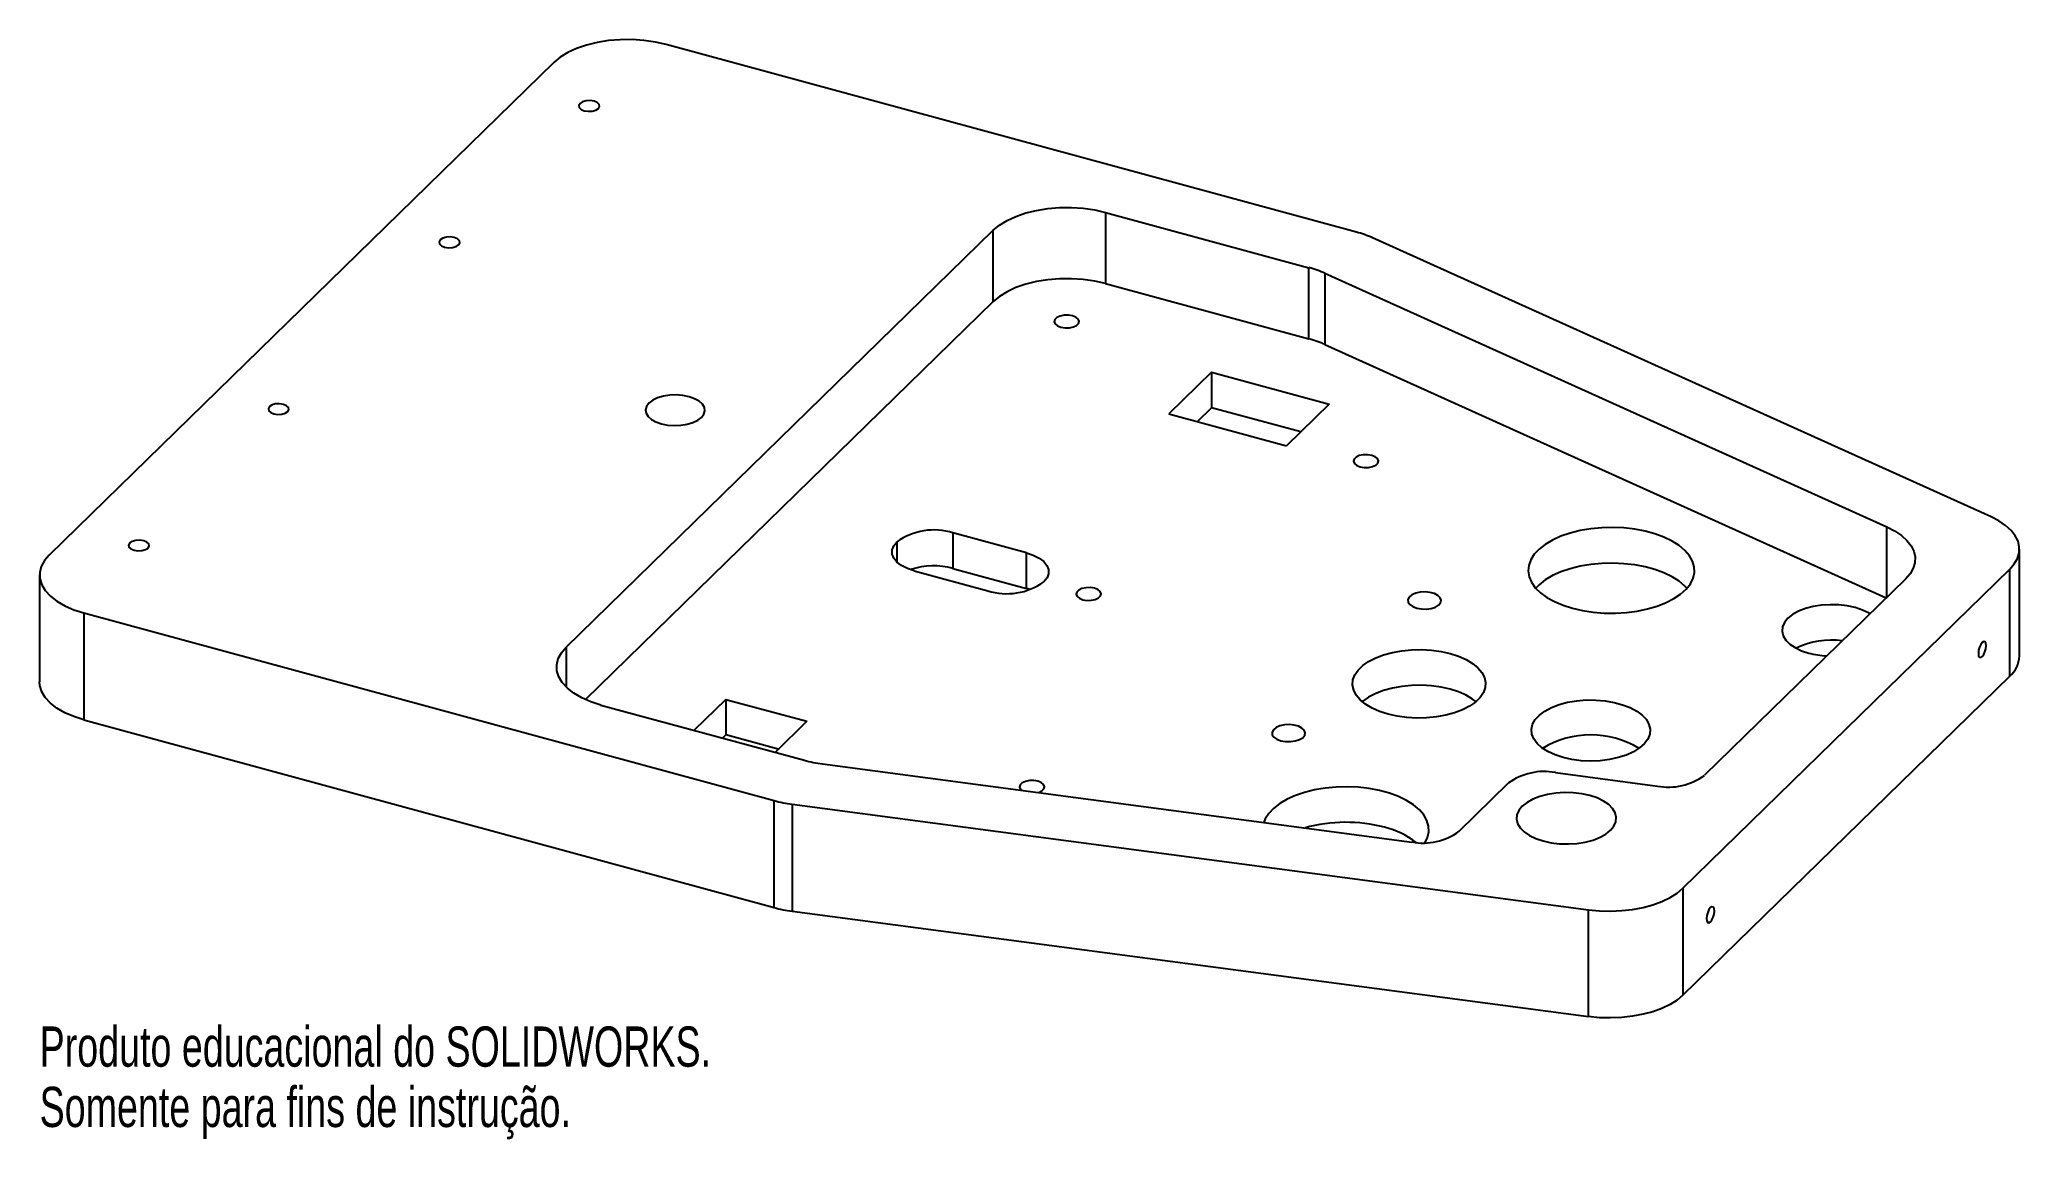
# Paper-space layout '_Trimétrica' of a CAD drawing. Header units: millimetres. Extents: x -31 to 207, y -87 to 45.
import ezdxf

# ---------------------------------------------------------------- set-up
doc = ezdxf.new("R2010")
doc.units = ezdxf.units.MM
doc.styles.add('SLDTEXTSTYLE0', font='TXT', dxfattribs={"width": 0.7})

psp = doc.layouts.new('_Trimétrica')

# ---------------------------------------------------------------- linework, layer by layer
at = {"color": 7, "linetype": 'Continuous', "lineweight": 25}
for p, q in [((126.83, 22.06), (43.85, 44.62)), ((30.34, 42.47), (-30.34, -16.75)), ((96.67, 24.44), (121.12, 17.79)), ((96.67, 24.44), (96.67, 15.87)), ((31.82, -27.82), (83.16, 22.29)), ((83.16, 13.72), (83.16, 22.29)), ((203.12, -12.16), (128.75, 21.38)), ((121.12, 9.22), (121.12, 17.79)), ((123.04, 17.11), (190.59, -13.36)), ((123.04, 17.11), (123.04, 8.54)), ((96.67, 15.87), (121.12, 9.22)), ((34.14, -34.13), (83.16, 13.72)), ((123.04, 8.54), (190.53, -21.9)), ((109.41, 5.24), (104.28, 0.23)), ((109.41, 5.24), (123.56, 1.39)), ((109.41, 5.24), (109.41, 0.95)), ((104.28, 0.23), (118.43, -3.62)), ((107.71, -0.7), (109.41, 0.95)), ((120.13, -1.96), (109.41, 0.95)), ((123.56, 1.39), (118.43, -3.62)), ((87.17, -16.49), (78.32, -14.09)), ((78.32, -14.09), (78.32, -18.37)), ((87.17, -20.78), (87.17, -16.49)), ((206.53, -28.9), (206.53, -16.04)), ((73.66, -18.64), (82.5, -21.05)), ((78.32, -18.37), (87.17, -20.78)), ((166.08, -56.8), (205.38, -18.44)), ((205.38, -31.3), (205.38, -18.44)), ((-31.49, -19.15), (-31.49, -32.01)), ((87.61, -20.91), (87.17, -20.78)), ((192.85, -19.64), (168.67, -43.23)), ((-26.16, -23.71), (56.82, -46.26)), ((-26.16, -23.71), (-26.16, -36.57)), ((166.08, -69.65), (205.38, -31.3)), ((36, -34.78), (60.45, -41.42)), ((51.02, -34.1), (47.2, -37.82)), ((51.02, -34.1), (60.75, -36.74)), ((51.02, -34.1), (51.02, -38.38)), ((-26.16, -36.57), (56.82, -59.12)), ((60.75, -36.74), (56.93, -40.47)), ((50.63, -38.76), (51.02, -38.38)), ((57.31, -40.09), (51.02, -38.38)), ((62.63, -41.86), (133.5, -51.25)), ((139.17, -49.96), (145.08, -44.19)), ((150.74, -42.9), (163.01, -44.52)), ((56.82, -59.12), (56.82, -46.26)), ((59, -46.69), (154.74, -59.38)), ((59, -46.69), (59, -59.55)), ((166.08, -56.8), (166.08, -69.65)), ((154.74, -72.24), (154.74, -59.38)), ((59, -59.55), (154.74, -72.24))]:
    psp.add_line(p, q, dxfattribs=at)
at = {"color": 8, "linetype": 'Continuous', "lineweight": 25}
for p, q in [((190.59, -21.84), (190.59, -13.36)), ((71.57, -15.16), (71.57, -17.57)), ((31.82, -27.82), (31.82, -32.63))]:
    psp.add_line(p, q, dxfattribs=at)
at = {"color": 7, "linetype": 'Continuous', "lineweight": 25, "flags": 128}
for points in [[(43.85, 44.62), (42.54, 44.91), (41.17, 45.11), (39.75, 45.2), (38.32, 45.19), (36.91, 45.08), (35.55, 44.86), (34.26, 44.55), (33.07, 44.14), (32.01, 43.65), (31.09, 43.09), (30.34, 42.47)], [(35.17, 37.8), (34.7, 37.87), (34.22, 37.85), (33.79, 37.73), (33.48, 37.53), (33.34, 37.29), (33.39, 37.04), (33.62, 36.82), (34, 36.66), (34.47, 36.59), (34.96, 36.62), (35.38, 36.74), (35.69, 36.93), (35.83, 37.17), (35.78, 37.42), (35.55, 37.64), (35.17, 37.8)], [(83.16, 22.29), (83.91, 22.91), (84.83, 23.47), (85.89, 23.96), (87.08, 24.37), (88.37, 24.68), (89.73, 24.9), (91.14, 25.01), (92.57, 25.03), (93.99, 24.93), (95.36, 24.73), (96.67, 24.44)], [(18.37, 21.4), (17.9, 21.48), (17.42, 21.45), (16.99, 21.33), (16.68, 21.14), (16.54, 20.9), (16.59, 20.65), (16.82, 20.42), (17.2, 20.27), (17.67, 20.19), (18.15, 20.22), (18.58, 20.34), (18.89, 20.54), (19.03, 20.78), (18.98, 21.03), (18.75, 21.25), (18.37, 21.4)], [(96.67, 15.87), (95.36, 16.16), (93.99, 16.36), (92.57, 16.45), (91.14, 16.44), (89.73, 16.33), (88.37, 16.11), (87.08, 15.8), (85.89, 15.39), (84.83, 14.9), (83.91, 14.34), (83.16, 13.72)], [(91.3, 10.63), (91.8, 10.55), (92.32, 10.56), (92.8, 10.66), (93.18, 10.84), (93.43, 11.07), (93.5, 11.34), (93.39, 11.6), (93.11, 11.83), (92.7, 11.99), (92.2, 12.08), (91.68, 12.07), (91.2, 11.97), (90.81, 11.79), (90.57, 11.55), (90.5, 11.28), (90.61, 11.02), (90.89, 10.79), (91.3, 10.63)], [(43.26, -0.98), (44.01, -1.13), (44.8, -1.19), (45.59, -1.16), (46.36, -1.04), (47.05, -0.83), (47.64, -0.55), (48.09, -0.21), (48.38, 0.17), (48.5, 0.58), (48.44, 0.99), (48.2, 1.38), (47.8, 1.74), (47.26, 2.04), (46.6, 2.27), (45.85, 2.42), (45.06, 2.49), (44.26, 2.45), (43.5, 2.33), (42.81, 2.13), (42.22, 1.85), (41.77, 1.51), (41.48, 1.12), (41.36, 0.71), (41.42, 0.3), (41.66, -0.09), (42.06, -0.45), (42.6, -0.75), (43.26, -0.98)], [(-3.33, 0.22), (-2.87, 0.15), (-2.38, 0.18), (-1.95, 0.3), (-1.64, 0.49), (-1.51, 0.73), (-1.56, 0.98), (-1.79, 1.2), (-2.17, 1.36), (-2.63, 1.43), (-3.12, 1.41), (-3.55, 1.29), (-3.86, 1.09), (-3.99, 0.85), (-3.94, 0.6), (-3.71, 0.38), (-3.33, 0.22)], [(127.27, -6.14), (127.76, -6.22), (128.28, -6.21), (128.77, -6.11), (129.15, -5.93), (129.39, -5.69), (129.47, -5.42), (129.36, -5.16), (129.08, -4.93), (128.67, -4.77), (128.17, -4.69), (127.65, -4.7), (127.17, -4.8), (126.78, -4.98), (126.54, -5.22), (126.47, -5.48), (126.58, -5.74), (126.86, -5.97), (127.27, -6.14)], [(152.8, -23.15), (154.02, -23.43), (155.3, -23.62), (156.63, -23.73), (157.96, -23.74), (159.29, -23.66), (160.58, -23.49), (161.82, -23.23), (162.98, -22.89), (164.05, -22.47), (164.99, -21.99), (165.8, -21.44), (166.46, -20.84), (166.97, -20.21), (167.3, -19.54), (167.46, -18.86), (167.44, -18.17), (167.24, -17.49), (166.86, -16.83), (166.32, -16.2), (165.62, -15.61), (164.78, -15.08), (163.8, -14.61), (162.72, -14.21), (161.54, -13.89), (160.28, -13.65), (158.98, -13.5), (157.65, -13.44), (156.31, -13.48), (155, -13.6), (153.73, -13.82), (152.53, -14.12), (151.41, -14.5), (150.4, -14.95), (149.52, -15.47), (148.79, -16.04), (148.2, -16.66), (147.78, -17.31), (147.54, -17.99), (147.47, -18.67), (147.58, -19.36), (147.87, -20.03), (148.33, -20.68), (148.95, -21.29), (149.72, -21.85), (150.63, -22.35), (151.67, -22.79), (152.8, -23.15)], [(190.59, -13.36), (191.53, -13.84), (192.34, -14.39), (193, -14.99), (193.5, -15.63), (193.83, -16.3), (193.99, -16.98), (193.97, -17.67), (193.76, -18.35), (193.39, -19.01), (192.85, -19.64)], [(205.38, -18.44), (205.92, -17.81), (206.3, -17.15), (206.5, -16.47), (206.52, -15.78), (206.37, -15.1), (206.03, -14.43), (205.53, -13.8), (204.87, -13.2), (204.06, -12.65), (203.12, -12.16)], [(-20.13, -16.17), (-19.67, -16.25), (-19.18, -16.22), (-18.75, -16.1), (-18.45, -15.91), (-18.31, -15.66), (-18.36, -15.41), (-18.59, -15.19), (-18.97, -15.04), (-19.43, -14.96), (-19.92, -14.99), (-20.35, -15.11), (-20.66, -15.3), (-20.8, -15.55), (-20.75, -15.8), (-20.51, -16.02), (-20.13, -16.17)], [(73.66, -18.64), (72.84, -18.37), (72.14, -18.01), (71.59, -17.59), (71.21, -17.13), (71.02, -16.63), (71.01, -16.13), (71.2, -15.63), (71.57, -15.16)], [(87.17, -16.49), (87.98, -16.77), (88.68, -17.13), (89.23, -17.54), (89.61, -18.01), (89.81, -18.5), (89.81, -19.01), (89.63, -19.5), (89.26, -19.97)], [(-30.34, -16.75), (-30.91, -17.42), (-31.29, -18.13), (-31.47, -18.86), (-31.45, -19.59), (-31.23, -20.32), (-30.81, -21.02), (-30.2, -21.69), (-29.41, -22.3), (-28.46, -22.85), (-27.37, -23.32), (-26.16, -23.71)], [(166.56, -20.74), (166.32, -20.48), (165.62, -19.9), (164.78, -19.36), (163.8, -18.89), (162.72, -18.49), (161.54, -18.17), (160.28, -17.94), (158.98, -17.79), (157.65, -17.73), (156.31, -17.76), (155, -17.89), (153.73, -18.1), (152.53, -18.4), (151.41, -18.78), (150.4, -19.23), (149.52, -19.75), (148.79, -20.32), (148.38, -20.74)], [(93.93, -22.12), (94.43, -22.2), (94.95, -22.19), (95.43, -22.09), (95.82, -21.91), (96.06, -21.67), (96.13, -21.4), (96.02, -21.14), (95.74, -20.91), (95.33, -20.75), (94.84, -20.67), (94.32, -20.68), (93.83, -20.78), (93.45, -20.96), (93.2, -21.2), (93.13, -21.46), (93.24, -21.72), (93.52, -21.95), (93.93, -22.12)], [(134.08, -23.13), (134.64, -23.23), (135.24, -23.24), (135.81, -23.16), (136.32, -23), (136.7, -22.76), (136.94, -22.48), (137.01, -22.18), (136.9, -21.88), (136.62, -21.6), (136.2, -21.39), (135.67, -21.24), (135.08, -21.19), (134.49, -21.22), (133.95, -21.34), (133.49, -21.54), (133.18, -21.8), (133.02, -22.1), (133.05, -22.41), (133.24, -22.7), (133.6, -22.94), (134.08, -23.13)], [(188.58, -23.8), (188.45, -23.73), (187.68, -23.36), (186.8, -23.07), (185.84, -22.86), (184.82, -22.74), (183.77, -22.72), (182.74, -22.78), (181.74, -22.94), (180.81, -23.19), (179.97, -23.51), (179.26, -23.91), (178.7, -24.36), (178.29, -24.86), (178.06, -25.38), (178.01, -25.92), (178.14, -26.46), (178.45, -26.97), (178.92, -27.45), (179.56, -27.88), (180.32, -28.25), (181.2, -28.54), (181.2, -28.54)], [(36, -34.78), (34.79, -34.39), (33.69, -33.92), (32.74, -33.37), (31.96, -32.76), (31.34, -32.09), (30.92, -31.39), (30.7, -30.66), (30.68, -29.93), (30.86, -29.2), (31.24, -28.49), (31.82, -27.82)], [(130.63, -35.87), (129.61, -35.55), (128.71, -35.15), (127.93, -34.68), (127.29, -34.16), (126.81, -33.59), (126.5, -33), (126.37, -32.39), (126.41, -31.77), (126.63, -31.17), (127.03, -30.59), (127.58, -30.04), (128.29, -29.54), (129.14, -29.11), (130.1, -28.74), (131.16, -28.46), (132.29, -28.25), (133.46, -28.14), (134.65, -28.11), (135.84, -28.18), (137, -28.34), (138.09, -28.59), (139.11, -28.91), (140.01, -29.32), (140.79, -29.78), (141.43, -30.3), (141.91, -30.87), (142.22, -31.46), (142.36, -32.07), (142.31, -32.69), (142.09, -33.29), (141.7, -33.88), (141.14, -34.42), (140.43, -34.92), (139.58, -35.35), (138.62, -35.72), (137.56, -36.01), (136.44, -36.21), (135.26, -36.32), (134.07, -36.35), (132.88, -36.28), (131.72, -36.12), (130.63, -35.87)], [(202.53, -27.65), (202.49, -27.36), (202.39, -27.18), (202.24, -27.14), (202.06, -27.25), (201.88, -27.49), (201.73, -27.82), (201.63, -28.2), (201.6, -28.56), (201.63, -28.85), (201.73, -29.03), (201.88, -29.07), (202.06, -28.96), (202.24, -28.72), (202.39, -28.39), (202.49, -28.01), (202.53, -27.65)], [(-26.16, -36.57), (-27.37, -36.18), (-28.46, -35.71), (-29.41, -35.16), (-30.2, -34.54), (-30.81, -33.88), (-31.23, -33.18), (-31.45, -32.45), (-31.49, -32.01)], [(141.19, -34.37), (140.79, -34.07), (140.01, -33.6), (139.11, -33.2), (138.09, -32.87), (137, -32.63), (135.84, -32.47), (134.65, -32.4), (133.46, -32.42), (132.29, -32.54), (131.16, -32.74), (130.1, -33.03), (129.14, -33.4), (128.29, -33.83), (127.58, -34.33), (127.53, -34.37)], [(151.67, -41.09), (150.7, -40.78), (149.84, -40.38), (149.12, -39.92), (148.55, -39.41), (148.14, -38.86), (147.91, -38.28), (147.87, -37.68), (148.01, -37.1), (148.33, -36.53), (148.83, -35.99), (149.48, -35.51), (150.28, -35.08), (151.2, -34.73), (152.22, -34.45), (153.31, -34.27), (154.44, -34.17), (155.59, -34.18), (156.73, -34.27), (157.82, -34.46), (158.83, -34.74), (159.75, -35.09), (160.54, -35.52), (161.19, -36.01), (161.68, -36.54), (162, -37.11), (162.14, -37.7), (162.09, -38.29), (161.86, -38.87), (161.45, -39.42), (160.87, -39.94), (160.14, -40.39), (159.28, -40.79), (158.31, -41.1), (157.25, -41.33), (156.13, -41.47), (154.99, -41.52), (153.84, -41.47), (152.73, -41.33), (151.67, -41.09)], [(117.74, -39.07), (118.31, -39.17), (118.9, -39.18), (119.48, -39.1), (119.98, -38.94), (120.37, -38.71), (120.61, -38.42), (120.67, -38.12), (120.56, -37.82), (120.28, -37.55), (119.86, -37.33), (119.34, -37.19), (118.75, -37.13), (118.16, -37.16), (117.61, -37.29), (117.16, -37.49), (116.84, -37.75), (116.69, -38.04), (116.71, -38.35), (116.91, -38.64), (117.26, -38.89), (117.74, -39.07)], [(88.58, -45.3), (88.63, -45.28), (89.02, -45.1), (89.26, -44.86), (89.33, -44.6), (89.22, -44.33), (88.94, -44.11), (88.53, -43.94), (88.04, -43.86), (87.51, -43.87), (87.03, -43.97), (86.65, -44.15), (86.4, -44.39), (86.33, -44.66), (86.44, -44.92), (86.55, -45.03)], [(135.07, -51.32), (135.37, -50.7), (135.53, -50.02), (135.51, -49.33), (135.31, -48.65), (134.94, -47.99), (134.4, -47.36), (133.7, -46.77), (132.85, -46.24), (131.88, -45.77), (130.79, -45.37), (129.61, -45.05), (128.36, -44.81), (127.05, -44.66), (125.72, -44.6), (124.39, -44.64), (123.07, -44.76), (121.8, -44.98), (120.6, -45.28), (119.49, -45.65), (118.48, -46.11), (117.6, -46.62), (116.86, -47.2), (116.28, -47.82), (115.86, -48.47), (115.69, -48.89)], [(149.28, -51.12), (150.24, -51.33), (151.26, -51.45), (152.31, -51.48), (153.34, -51.41), (154.34, -51.25), (155.27, -51.01), (156.11, -50.68), (156.82, -50.29), (157.38, -49.83), (157.79, -49.34), (158.02, -48.81), (158.07, -48.27), (157.94, -47.74), (157.63, -47.23), (157.16, -46.75), (156.52, -46.32), (155.76, -45.95), (154.88, -45.66), (153.91, -45.45), (152.89, -45.33), (151.85, -45.3), (150.81, -45.37), (149.81, -45.53), (148.88, -45.78), (148.05, -46.1), (147.34, -46.5), (146.77, -46.95), (146.37, -47.45), (146.13, -47.97), (146.08, -48.51), (146.21, -49.04), (146.52, -49.56), (147, -50.04), (147.63, -50.47), (148.4, -50.83), (149.28, -51.12)], [(154.74, -59.38), (156.06, -59.51), (157.39, -59.54), (158.72, -59.49), (160.03, -59.34), (161.28, -59.1), (162.47, -58.78), (163.56, -58.38), (164.53, -57.92), (165.38, -57.38), (166.08, -56.8)], [(168.93, -60.45), (168.96, -60.74), (169.06, -60.92), (169.21, -60.96), (169.39, -60.85), (169.57, -60.61), (169.72, -60.27), (169.82, -59.9), (169.86, -59.54), (169.82, -59.24), (169.72, -59.06), (169.57, -59.02), (169.39, -59.13), (169.21, -59.37), (169.06, -59.71), (168.96, -60.08), (168.93, -60.45)], [(166.08, -69.65), (165.38, -70.24), (164.53, -70.77), (163.56, -71.24), (162.47, -71.64), (161.28, -71.96), (160.03, -72.2), (158.72, -72.34), (157.39, -72.4), (156.06, -72.37), (154.74, -72.24)]]:
    psp.add_lwpolyline(points, dxfattribs=at)
at = {"color": 7, "linetype": 'Continuous', "lineweight": 25}
for centre, radius, start, end in [((123.48, 9.57), 12.93, 65.9759, 75.0167), ((117.78, 5.3), 12.93, 65.9759, 75.0167), ((117.78, -3.27), 12.93, 65.9759, 75.0167), ((76.03, -21.45), 7.71, 72.696, 125.3989), ((76, -27.05), 8.99, 74.9968, 108.0237), ((84.79, -13.69), 7.71, 252.696, 305.3989), ((183.92, -36.71), 9.73, 82.2149, 115.8168), ((183.93, -18.24), 10.65, 255.1745, 267.0429), ((203.17, -28.76), 3.37, 310.9838, 357.6543), ((155, -49.66), 11.28, 59.0414, 120.9586), ((64.78, -25.34), 16.66, 254.9283, 262.564), ((149.4, -50.06), 7.29, 79.3466, 126.3388), ((164.35, -37.36), 7.29, 259.3466, 306.3388), ((61.15, -30.18), 16.66, 254.9283, 262.564), ((125.55, -67.25), 18.37, 75.2982, 105.4558), ((127.78, -59.45), 10.26, 52.5892, 76.3153), ((134.85, -44.08), 7.29, 259.3466, 306.3388), ((61.15, -43.04), 16.66, 254.9283, 262.564)]:
    psp.add_arc(centre, radius, start, end, dxfattribs=at)

# ---------------------------------------------------------------- texts
at = {"color": 7, "linetype": 'Continuous', "char_height": 4.8336, "attachment_point": 1, "style": 'SLDTEXTSTYLE0'}
for s, insert in [('Produto educacional do SOLIDWORKS.', (-31.49, -73.42)), ('Somente para fins de instrução.', (-31.49, -80.67))]:
    psp.add_mtext(s, dxfattribs=dict(at, insert=insert))

doc.saveas('drawing.dxf')
